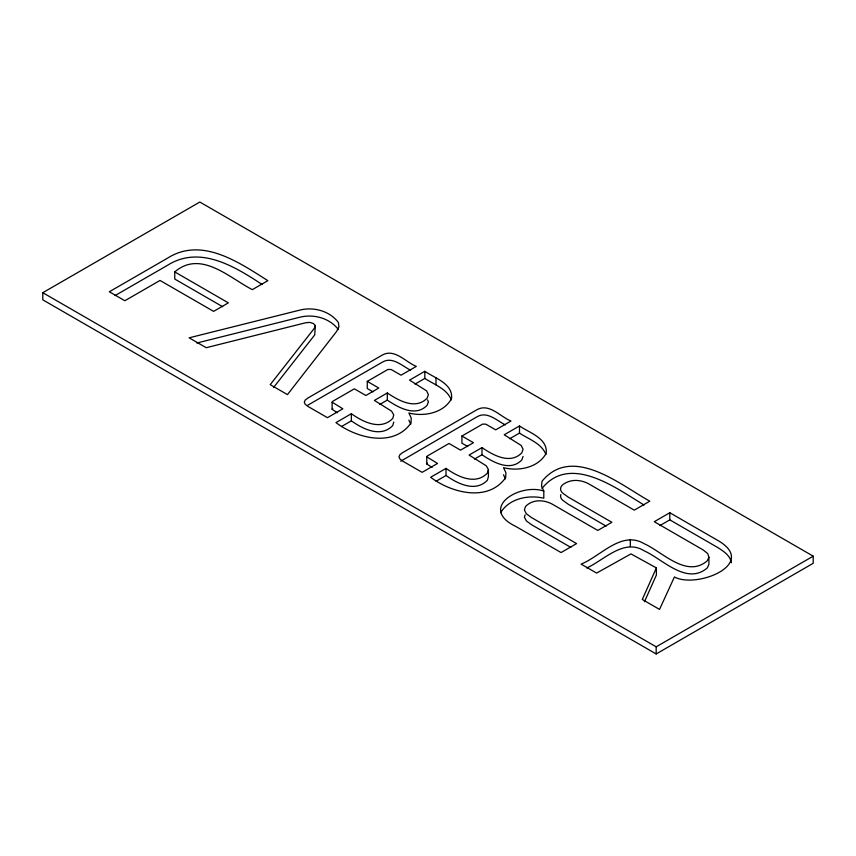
<?xml version="1.0" encoding="UTF-8"?>
<svg xmlns="http://www.w3.org/2000/svg" width="856" height="856" viewBox="0 0 856 856"><rect width="100%" height="100%" fill="white"/><g stroke="black" fill="none" stroke-linecap="round" stroke-linejoin="round"><path stroke-width="1.28" d="M315.318 325.515L314.719 327.795L270.218 384.654L287.466 394.605L336.451 331.668L338.912 326.885L338.42 322.552C329.742 310.792 313.157 306.491 299.322 310.236L189.123 337.831L206.232 347.707L305.902 322.701L309.947 322.412L313.403 323.536L315.318 325.515L314.719 334.921L273.513 387.575M393.749 422.019L392.744 425.56C380.792 438.037 362.869 429.059 351.367 420.842L341.469 426.566M488.412 469.537L487.406 473.09C475.455 485.566 457.532 476.578 446.03 468.371L430.632 477.263C451.401 492.97 488.081 502.493 505.693 477.648L505.907 472.737L503.521 467.654C518.511 471.549 538.317 467.804 546.182 453.273C547.979 438.368 529.243 432.719 519.496 425.956L504.227 434.773L521.25 445.505L523.07 449.304L521.807 452.824C510.187 464.84 493.077 455.125 481.982 447.613L469.077 455.06L486.283 465.825L488.412 469.537L488.412 476.674L487.406 480.216C475.455 492.692 457.532 483.704 446.03 475.497L436.132 481.222M525.103 514.852L524.386 517.163L526.344 520.865L531.565 524.728L570.824 547.391M523.07 456.43L521.807 459.961C510.187 471.977 493.077 462.251 481.982 454.75L474.449 459.094M708.907 557.277L707.334 560.755C686.683 578.613 662.458 551.831 644.268 543.742C621.563 530.067 600.505 556.464 581.074 564.115L596.611 573.081L630.968 553.896L656.381 567.913L642.289 599.468L659.537 609.418L674.421 576.965C696.41 588.992 758.598 564.008 717.991 540.553L669.809 512.733L654.273 521.7L702.99 549.83L707.698 553.554L708.907 557.277L708.907 564.404L707.334 567.881C686.683 585.75 662.458 558.968 644.268 550.879C623.853 537.996 604.09 560.188 586.735 567.977M644.461 601.747L656.381 575.05L656.381 567.913M500.642 512.744C509.117 498.427 528.473 494.608 543.806 498.203L543.806 491.066L541.516 486.08L541.998 481.286C572.504 444.125 621.231 485.545 649.8 501.177L634.264 510.144L589.763 484.453C582.348 480.045 572.857 478.75 565.142 483.159A13.247 7.651 0 0 0 562.884 493.27L568.17 497.069L611.88 522.31L597.788 530.442L553.682 504.976C545.133 499.626 532.817 498.706 525.456 506.57L524.386 510.037L526.344 513.728L531.565 517.602L576.591 543.592L561.055 552.559L516.029 526.568C477.851 508.239 519.581 482.752 543.806 491.066M541.998 488.412C570.374 453.177 616.983 488.808 644.087 505.019M337.392 412.774L332.107 409.307L332.107 402.17L332.759 401.293L354.352 388.827L365.887 395.493L378.791 388.046L367.256 381.38L367.256 388.517L373.023 391.845M332.107 409.307L332.759 408.43M432.055 467.43L426.77 463.952L426.77 456.826L427.422 455.948L449.015 443.483L460.549 450.149L473.454 442.702L461.919 436.036L461.919 443.162L467.686 446.5M426.77 463.952L427.422 463.085M400.736 461.213L476.931 416.861C486.946 410.72 496.844 420.628 505.265 424.865M42.8 292.699L199.823 202.037L813.2 556.175L813.2 563.302L656.178 653.963L42.8 299.825L42.8 292.699L656.178 646.826L813.2 556.175M115.036 295.598L167.53 265.296C199.737 244.902 234.694 266.441 262.096 284.47M174.763 271.919C200.721 249.631 229.258 277.772 252.317 289.638L267.853 280.661C239.156 262.524 201.706 236.331 167.53 258.17L109.333 291.757L124.869 300.734L160.019 280.436L213.604 311.37L228.349 302.864L174.763 271.919L174.763 279.056L222.656 306.705M307.871 405.156L382.268 362.216C392.273 356.064 402.181 365.972 410.602 370.209M367.256 381.38L387.929 369.45L391.213 369.525L401.047 375.195L416.316 366.379C405.798 362.259 394.605 348.114 382.268 355.08L307.871 398.029L305.164 400.127L304.287 402.224L305.239 404.342L308.01 406.461L327.452 417.685L342.849 408.794L332.107 402.17M351.367 413.716L335.969 422.607C356.738 438.315 393.418 447.838 411.03 423.003L411.244 418.081L408.858 412.999C423.848 416.904 443.654 413.148 451.519 398.618C453.316 383.713 434.581 378.063 424.833 371.301L409.564 380.118L426.588 390.85L428.407 394.648L427.144 398.168C415.524 410.185 398.415 400.469 387.308 392.958L374.414 400.415L391.62 411.169L393.749 414.882L392.744 418.434C380.792 430.91 362.869 421.922 351.367 413.716L351.367 420.842M379.786 404.439L387.308 400.094C398.415 407.606 415.524 417.321 427.144 405.305L428.407 401.774L427.497 399.88M415.021 384.098L424.833 378.427C434.035 384.569 447.003 388.72 451.283 399.88M461.919 436.036L482.591 424.105L485.876 424.18L495.71 429.851L510.979 421.034C500.46 416.915 489.268 402.769 476.931 409.735L402.534 452.685L399.827 454.782L398.95 456.879L399.902 458.998L402.673 461.117L422.115 472.341L437.512 463.449L426.77 456.826M509.684 438.754L519.496 433.083C528.698 439.224 541.666 443.365 545.946 454.536M659.826 525.627L669.809 519.86L717.991 547.68C723.609 551.285 730.361 555.651 731.463 562.777M196.901 343.01L299.322 317.362C313.157 313.628 329.742 317.929 338.42 329.678M606.123 526.119L568.17 504.205L562.895 500.396A13.247 7.651 0 0 1 560.841 494.533M503.521 474.791L505.436 478.857M408.858 420.135L410.773 424.202M669.809 512.733L669.809 519.86M656.178 646.826L656.178 653.963M630.316 539.494L630.316 546.62M519.496 425.956L519.496 433.083M481.982 447.613L481.982 454.75M446.03 468.371L446.03 475.497M435.982 377.731L435.982 384.868M424.833 371.301L424.833 378.427M387.308 392.958L387.308 400.094"/></g></svg>
